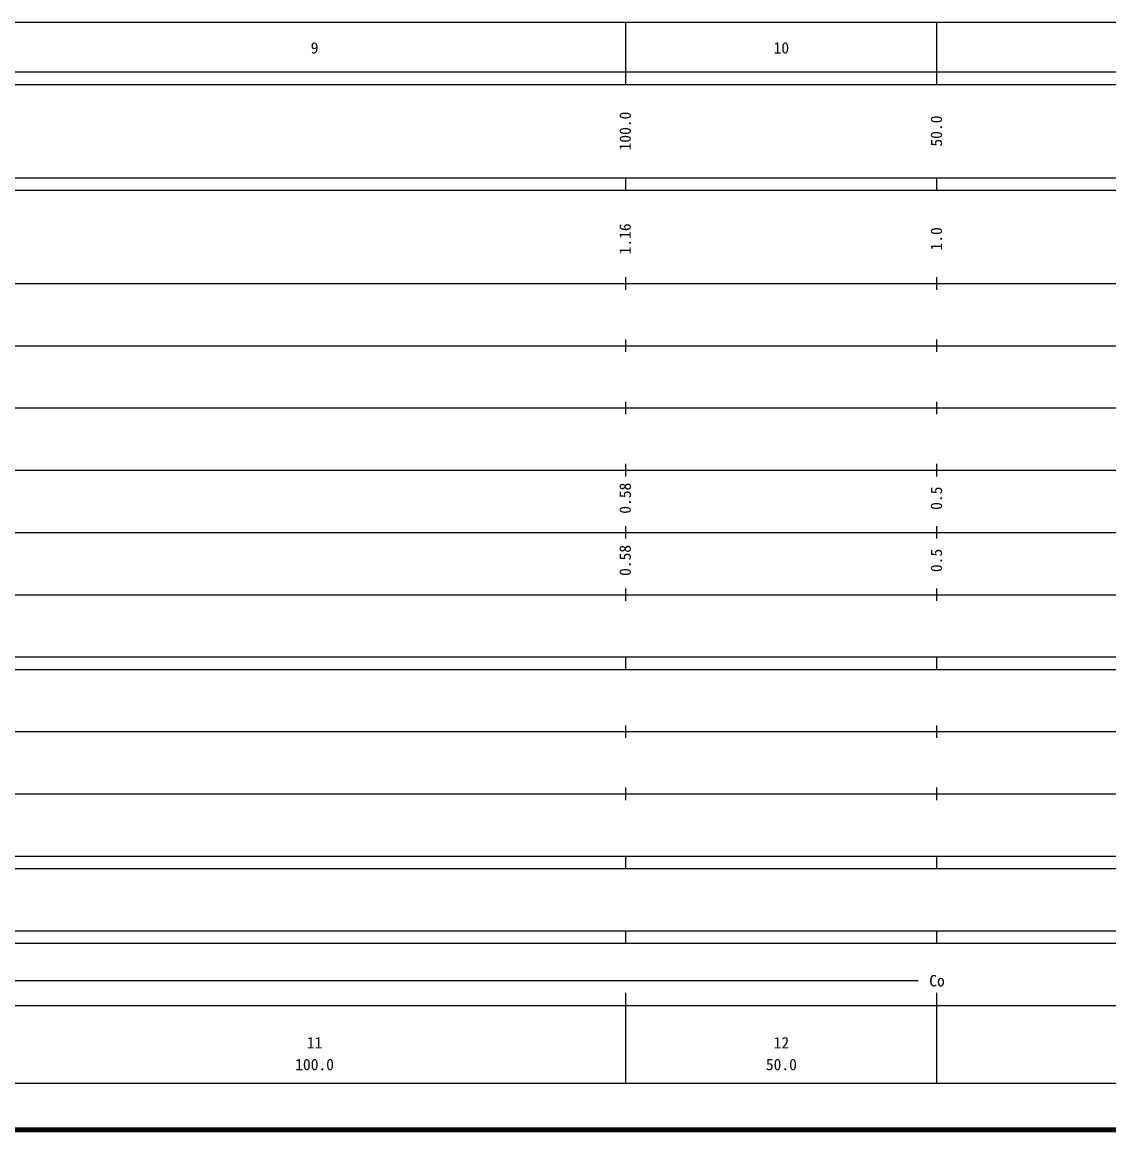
# Model space of a CAD drawing. Units: millimetres on the paper, enlarged 1000 times. Extents: x 40000 to 680000, y 20000 to 380000.
# Drawn here: x 271019 to 445612, y 20000 to 198000 of the extents above; entities that cross this region are included whole.
import ezdxf
from ezdxf.enums import TextEntityAlignment as Align

# ---------------------------------------------------------------- set-up
doc = ezdxf.new("R2010")
doc.units = ezdxf.units.MM
doc.header["$LTSCALE"] = 1000
doc.layers.add('M-BGD-EXST', color=7, linetype='Continuous', lineweight=25)
doc.layers.add('M-TTL-FRAM', color=2, linetype='Continuous', lineweight=140)
doc.styles.add('ＭＳ ゴシック', font='')
doc.styles.get('ＭＳ ゴシック').set_extended_font_data('MS Gothic')

msp = doc.modelspace()

# ---------------------------------------------------------------- linework, layer by layer
at = {"layer": 'M-BGD-EXST'}
for p, q in [((68000, 198000), (579000, 198000)), ((368000, 188000), (368000, 198000)), ((418000, 188000), (418000, 198000)), ((40000, 190000), (579000, 190000)), ((40000, 188000), (579000, 188000)), ((40000, 173000), (579000, 173000)), ((368000, 171000), (368000, 173000)), ((418000, 171000), (418000, 173000)), ((40000, 171000), (579000, 171000)), ((368000, 155000), (368000, 157000)), ((418000, 155000), (418000, 157000)), ((40000, 156000), (579000, 156000)), ((46000, 146000), (579000, 146000)), ((368000, 145000), (368000, 147000)), ((418000, 145000), (418000, 147000)), ((52000, 136000), (579000, 136000)), ((368000, 135000), (368000, 137000)), ((418000, 135000), (418000, 137000)), ((368000, 125000), (368000, 127000)), ((418000, 125000), (418000, 127000)), ((46000, 126000), (579000, 126000)), ((52000, 116000), (579000, 116000)), ((368000, 115000), (368000, 117000)), ((418000, 115000), (418000, 117000)), ((368000, 105000), (368000, 107000)), ((418000, 105000), (418000, 107000)), ((46000, 106000), (579000, 106000)), ((40000, 96000), (579000, 96000)), ((368000, 94000), (368000, 96000)), ((418000, 94000), (418000, 96000)), ((40000, 94000), (579000, 94000)), ((49000, 84000), (579000, 84000)), ((368000, 83000), (368000, 85000)), ((418000, 83000), (418000, 85000)), ((368000, 73000), (368000, 75000)), ((418000, 73000), (418000, 75000)), ((40000, 74000), (579000, 74000)), ((40000, 64000), (579000, 64000)), ((368000, 62000), (368000, 64000)), ((418000, 62000), (418000, 64000)), ((40000, 62000), (579000, 62000)), ((40000, 52000), (579000, 52000)), ((368000, 50000), (368000, 52000)), ((418000, 50000), (418000, 52000)), ((40000, 50000), (579000, 50000)), ((71000, 44000), (415000, 44000)), ((368000, 27500), (368000, 42000)), ((418000, 27500), (418000, 42000)), ((40000, 40000), (579000, 40000)), ((68000, 27500), (579000, 27500))]:
    msp.add_line(p, q, dxfattribs=at)
at = {"layer": 'M-TTL-FRAM'}
msp.add_line((40000, 20000), (680000, 20000), dxfattribs=at)

# ---------------------------------------------------------------- texts
at = {"layer": 'M-BGD-EXST', "style": 'ＭＳ ゴシック'}
for s, p in [('9', (318000, 192405)), ('10', (393000, 192405)), ('Co', (418000, 42500)), ('11', (318000, 32523)), ('12', (393000, 32523)), ('100.0', (318000, 29033)), ('50.0', (393000, 29033))]:
    msp.add_text(s, height=1833, dxfattribs=at).set_placement(p, align=Align.BOTTOM_CENTER)
for s, p in [('100.0', (369362, 180500)), ('50.0', (419362, 180500)), ('1.16', (369362, 163174)), ('1.0', (419362, 163174)), ('0.58', (369362, 121500)), ('0.5', (419362, 121500)), ('0.58', (369362, 111500)), ('0.5', (419362, 111500))]:
    msp.add_text(s, height=1833, rotation=90, dxfattribs=at).set_placement(p, align=Align.BOTTOM_CENTER)

doc.saveas('drawing.dxf')
